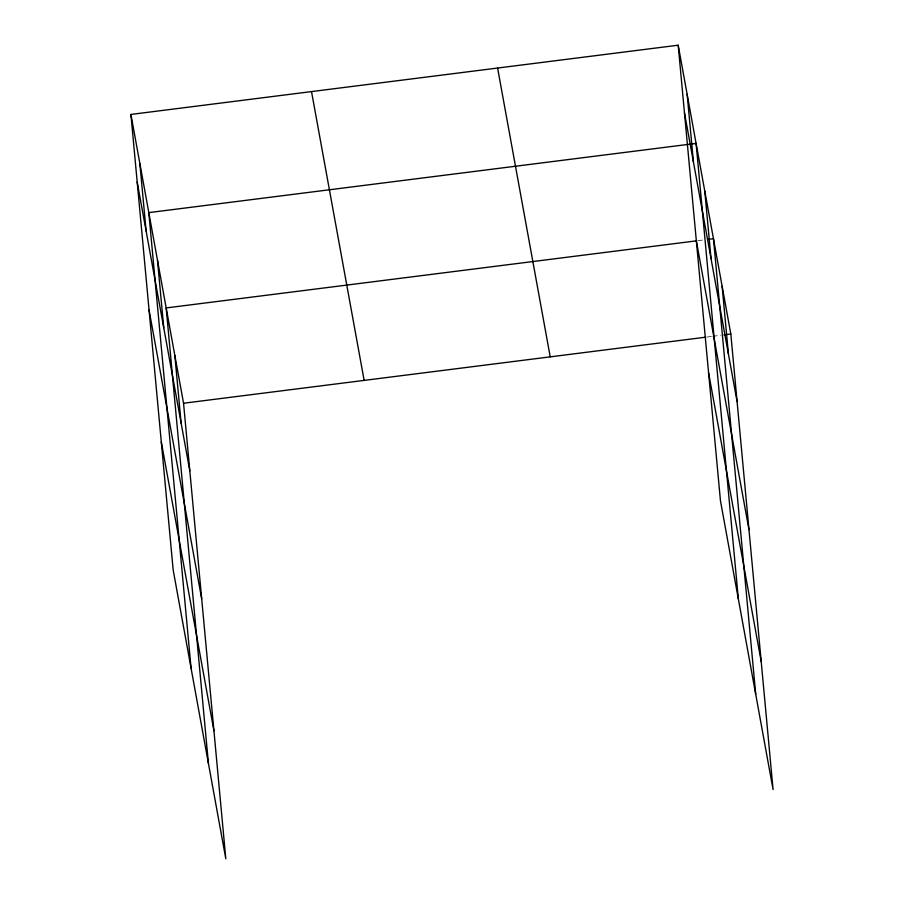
<?xml version="1.0" encoding="UTF-8"?>
<svg xmlns="http://www.w3.org/2000/svg" width="904" height="904" viewBox="0 0 904 904"><rect width="100%" height="100%" fill="white"/><g stroke="black" fill="none" stroke-linecap="round" stroke-linejoin="round"><path stroke-width="0.68" stroke-dasharray="4.52 3.39" d="M698.17 240.633L702.34 240.102M707.21 337L711.369 336.469M712.759 336.288L721.098 335.237"/><path stroke-width="1.36" d="M130.922 114.435L183.546 403.24L225.808 858.8L173.172 569.995L130.922 114.435L678.192 45.2L730.827 334.005L773.078 789.565L720.454 500.759L678.192 45.2M696.781 240.814L166.178 307.936L208.44 763.496M707.9 239.402L713.459 238.701L755.721 694.261M183.546 403.24L705.821 337.169M723.878 334.887L730.827 334.005M684.464 112.774L737.088 401.579M696.34 240.814L748.964 529.62M708.578 372.731L761.202 661.536M497.595 68.049L550.22 356.854M311.518 91.586L364.142 380.392M137.182 182.009L189.817 470.814M149.058 310.038L201.694 598.843M161.296 441.954L213.932 730.76M722.138 286.353L728.409 353.927M704.77 191.049L711.041 258.623M738.353 598.956L696.091 143.397L148.81 212.621L191.072 668.192M687.142 94.298L693.413 161.872M174.856 355.588L181.128 423.162M157.488 260.284L163.76 327.858M139.86 163.534L146.132 231.108"/></g></svg>
